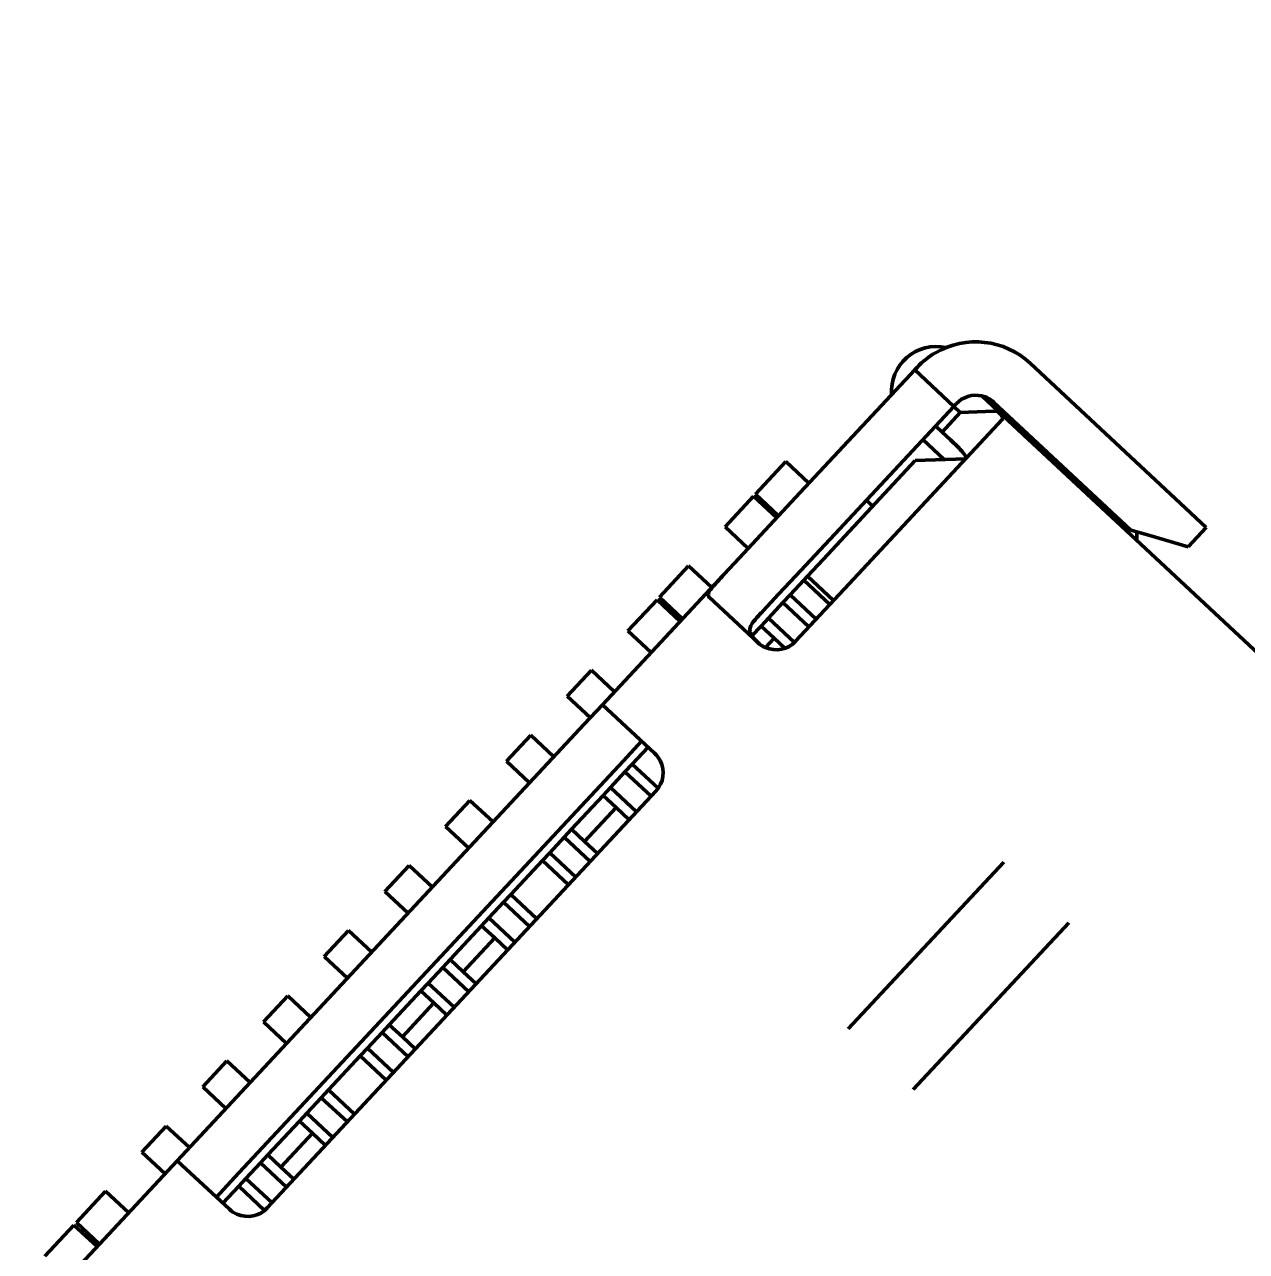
# Model space of a CAD drawing. Header units: millimetres. Extents: x 71 to 428, y 120 to 295.
# Drawn here: x 373.8 to 380.66, y 184.2 to 191.09 of the extents above; entities that cross this region are included whole.
import ezdxf

# ---------------------------------------------------------------- set-up
doc = ezdxf.new("R2010")
doc.units = ezdxf.units.MM
doc.header["$LTSCALE"] = 0.75
doc.layers.add('Dim', color=3, linetype='Continuous', lineweight=25)
doc.layers.add('Visible', color=7, linetype='Continuous', lineweight=50)
doc.layers.add('尺寸标注', color=3, linetype='Continuous')
doc.styles.get("Standard").update_dxf_attribs({"font": 'arial.ttf'})
doc.dimstyles.new('Dim-ISO-25', dxfattribs={"dimtxt": 3.5, "dimasz": 3.5, "dimexe": 2.1, "dimexo": 2.1, "dimgap": 1.4, "dimtad": 1, "dimzin": 12, "dimdsep": 46, "dimtxsty": 'Standard', "dimcen": 0, "dimazin": 3, "dimtp": 0.1, "dimtm": 0.1, "dimtfac": 0.714286, "dimtmove": 0, "dimatfit": 3, "dimfxl": 1, "dimtzin": 12, "dimarcsym": 0})

# ---------------------------------------------------------------- blocks, each defined once
blk = doc.blocks.new('*D123')
at = {"color": 0, "linetype": 'ByBlock', "lineweight": -2}
for p, q in [((387.8972, 188.3031), (387.8972, 127.4011)), ((354.8964, 148.7044), (354.8964, 127.4011)), ((387.8972, 129.5011), (354.8964, 129.5011))]:
    blk.add_line(p, q, dxfattribs=at)
at = {"color": 0, "linetype": 'ByBlock'}
for points in [[(354.8964, 129.5011), (358.3964, 130.0844), (358.3964, 128.9177)], [(387.8972, 129.5011), (384.3972, 130.0844), (384.3972, 128.9177)]]:
    blk.add_solid(points, dxfattribs=at)
at = {"layer": 'Defpoints', "color": 0, "linetype": 'ByBlock'}
for p in [(387.8972, 190.4031), (354.8964, 150.8044)]:
    blk.add_point(p, dxfattribs=at)
at = {"color": 0, "linetype": 'ByBlock', "lineweight": -2, "insert": (371.3968, 132.6893), "char_height": 3.5, "attachment_point": 5}
blk.add_mtext('\\A0;33', dxfattribs=at)
blk = doc.blocks.new('*D103')
at = {"color": 0, "linetype": 'ByBlock', "lineweight": -2}
for p, q in [((407.8024, 204.496), (427.3861, 204.496)), ((425.2861, 178.9318), (425.2861, 204.496)), ((375.0004, 178.9318), (427.3861, 178.9318))]:
    blk.add_line(p, q, dxfattribs=at)
at = {"color": 0, "linetype": 'ByBlock'}
for points in [[(425.2861, 204.496), (425.8694, 200.996), (424.7027, 200.996)], [(425.2861, 178.9318), (425.8694, 182.4318), (424.7027, 182.4318)]]:
    blk.add_solid(points, dxfattribs=at)
at = {"layer": 'Defpoints', "color": 0, "linetype": 'ByBlock'}
for p in [(405.7024, 204.496), (372.9004, 178.9318)]:
    blk.add_point(p, dxfattribs=at)
at = {"color": 0, "linetype": 'ByBlock', "lineweight": -2, "insert": (422.0991, 191.7139), "char_height": 3.5, "attachment_point": 5, "rotation": 90}
blk.add_mtext('\\A0;25.56', dxfattribs=at)
blk = doc.blocks.new('*D122')
at = {"color": 0, "linetype": 'ByBlock', "lineweight": -2}
for p, q in [((391.3964, 202.3983), (391.3964, 119.8711)), ((354.8964, 148.7044), (354.8964, 119.8711)), ((391.3964, 121.9711), (354.8964, 121.9711))]:
    blk.add_line(p, q, dxfattribs=at)
at = {"color": 0, "linetype": 'ByBlock'}
for points in [[(354.8964, 121.9711), (358.3964, 122.5544), (358.3964, 121.3878)], [(391.3964, 121.9711), (387.8964, 122.5544), (387.8964, 121.3878)]]:
    blk.add_solid(points, dxfattribs=at)
at = {"layer": 'Defpoints', "color": 0, "linetype": 'ByBlock'}
for p in [(391.3964, 204.4983), (354.8964, 150.8044)]:
    blk.add_point(p, dxfattribs=at)
at = {"color": 0, "linetype": 'ByBlock', "lineweight": -2, "insert": (373.1464, 125.1593), "char_height": 3.5, "attachment_point": 5}
blk.add_mtext('\\A0;36.5', dxfattribs=at)

msp = doc.modelspace()

# ---------------------------------------------------------------- linework, layer by layer
at = {"layer": 'Visible'}
for p, q in [((378.7927, 189.147), (378.8064, 189.1616)), ((379.4424, 189.1838), (380.2834, 188.3995)), ((378.7927, 189.147), (378.1242, 188.4301)), ((379.0122, 188.9424), (378.7927, 189.147)), ((379.0258, 188.957), (379.0122, 188.9424)), ((379.1694, 189.0008), (379.2607, 188.9157)), ((380.0057, 188.2483), (379.2378, 188.9644)), ((378.3436, 188.2255), (379.0122, 188.9424)), ((379.0487, 188.9083), (378.9464, 188.7986)), ((379.0487, 188.9083), (379.0122, 188.9424)), ((379.1901, 188.9132), (379.0487, 188.9083)), ((379.1901, 188.9132), (379.2583, 188.9156)), ((379.2607, 188.9157), (379.2583, 188.9156)), ((384.4021, 184.1212), (379.2607, 188.9157)), ((378.4243, 187.9455), (379.2866, 188.8701)), ((378.9099, 188.8327), (378.9464, 188.7986)), ((378.8383, 188.7559), (378.959, 188.6434)), ((378.993, 188.7551), (378.9464, 188.7986)), ((378.0691, 188.6322), (377.8986, 188.4494)), ((378.1994, 188.5107), (378.0691, 188.6322)), ((378.2781, 188.0819), (378.7964, 188.6377)), ((379.079, 188.6476), (378.7964, 188.6377)), ((377.8884, 188.4384), (377.7281, 188.2665)), ((378.0187, 188.3169), (377.8884, 188.4384)), ((378.0289, 188.3279), (377.8986, 188.4494)), ((378.1242, 188.4301), (377.9054, 188.1954)), ((378.5211, 188.4158), (378.5577, 188.3817)), ((380.4297, 188.2631), (380.2834, 188.3995)), ((379.897, 188.3224), (379.9106, 188.337)), ((377.8584, 188.145), (377.7281, 188.2665)), ((380.3274, 188.1534), (380.4297, 188.2631)), ((377.8096, 188.0927), (377.9054, 188.1954)), ((378.1248, 187.9908), (378.3436, 188.2255)), ((380.0057, 188.2483), (380.113, 188.2167)), ((380.3274, 188.1534), (380.113, 188.2167)), ((377.8096, 188.0927), (377.722, 187.9988)), ((378.2781, 188.0819), (378.1911, 187.9886)), ((377.04, 187.2674), (377.722, 187.9988)), ((377.5235, 188.0471), (377.3598, 187.8716)), ((377.6538, 187.9256), (377.5235, 188.0471)), ((378.1248, 187.9908), (378.029, 187.8881)), ((378.1911, 187.9886), (378.1706, 187.9667)), ((378.3374, 187.8522), (378.1911, 187.9886)), ((378.1706, 187.9667), (378.0939, 187.8844)), ((378.4243, 187.9455), (378.1243, 187.6237)), ((378.1706, 187.9667), (378.3169, 187.8303)), ((377.1825, 187.6815), (377.3462, 187.857)), ((377.3462, 187.857), (377.4765, 187.7355)), ((377.3598, 187.8716), (377.4901, 187.7501)), ((377.6385, 187.8715), (377.9122, 187.6163)), ((377.9414, 187.7942), (378.029, 187.8881)), ((378.0939, 187.8844), (378.053, 187.8405)), ((378.0939, 187.8844), (378.2402, 187.748)), ((378.053, 187.8405), (377.9712, 187.7527)), ((378.1993, 187.7041), (378.053, 187.8405)), ((377.9302, 187.7089), (377.8791, 187.654)), ((377.9302, 187.7089), (377.9712, 187.7527)), ((378.0034, 187.6407), (377.9302, 187.7089)), ((377.9712, 187.7527), (378.1172, 187.6166)), ((377.3128, 187.56), (377.1825, 187.6815)), ((377.9547, 187.5884), (378.0034, 187.6407)), ((378.0034, 187.6407), (378.0638, 187.5843)), ((376.9779, 187.4621), (376.8415, 187.3158)), ((377.1082, 187.3405), (376.9779, 187.4621)), ((376.8415, 187.3158), (376.9718, 187.1943)), ((376.9377, 187.1577), (377.04, 187.2674)), ((377.3326, 186.9946), (377.04, 187.2674)), ((374.7553, 184.8174), (376.9377, 187.1577)), ((376.5005, 186.9501), (376.6369, 187.0964)), ((376.6369, 187.0964), (376.7672, 186.9749)), ((377.2594, 187.0628), (377.1571, 186.9531)), ((377.296, 187.0287), (377.2073, 186.9336)), ((377.1571, 186.9531), (374.9747, 184.6128)), ((376.6308, 186.8286), (376.5005, 186.9501)), ((377.1664, 186.8898), (377.0846, 186.802)), ((377.2073, 186.9336), (377.1664, 186.8898)), ((377.3127, 186.7534), (377.1664, 186.8898)), ((377.3526, 186.7982), (377.2073, 186.9336)), ((377.34, 186.7826), (375.1576, 184.4423)), ((377.0436, 186.7581), (376.8663, 186.568)), ((377.0436, 186.7581), (377.0846, 186.802)), ((377.1168, 186.6899), (377.0436, 186.7581)), ((377.0846, 186.802), (377.2308, 186.6656)), ((376.2959, 186.7307), (376.1595, 186.5844)), ((376.4262, 186.6092), (376.2959, 186.7307)), ((376.9395, 186.4998), (377.1168, 186.6899)), ((377.1168, 186.6899), (377.1899, 186.6217)), ((376.1595, 186.5844), (376.2898, 186.4629)), ((376.8254, 186.5241), (376.8663, 186.568)), ((376.8663, 186.568), (376.9395, 186.4998)), ((376.8254, 186.5241), (376.7436, 186.4363)), ((376.9717, 186.3877), (376.8254, 186.5241)), ((376.9395, 186.4998), (377.0126, 186.4316)), ((376.7436, 186.4363), (376.7026, 186.3924)), ((376.8898, 186.2999), (376.7436, 186.4363)), ((375.9549, 186.365), (375.8185, 186.2188)), ((375.9549, 186.365), (376.0852, 186.2435)), ((376.7026, 186.3924), (376.5253, 186.2023)), ((376.8489, 186.256), (376.7026, 186.3924)), ((378.4194, 185.4475), (379.2927, 186.384)), ((375.9488, 186.0972), (375.8185, 186.2188)), ((376.5253, 186.2023), (376.4844, 186.1584)), ((376.6716, 186.0659), (376.5253, 186.2023)), ((376.4844, 186.1584), (376.4026, 186.0706)), ((376.6307, 186.022), (376.4844, 186.1584)), ((376.3616, 186.0268), (376.4026, 186.0706)), ((376.4026, 186.0706), (376.5488, 185.9342)), ((375.4775, 185.8531), (375.6139, 185.9994)), ((375.6139, 185.9994), (375.7442, 185.8778)), ((376.3616, 186.0268), (376.1843, 185.8366)), ((376.4348, 185.9586), (376.3616, 186.0268)), ((379.6584, 186.043), (378.7851, 185.1065)), ((376.2575, 185.7684), (376.4348, 185.9586)), ((376.4348, 185.9586), (376.5079, 185.8904)), ((375.6078, 185.7316), (375.4775, 185.8531)), ((376.1434, 185.7927), (376.0616, 185.705)), ((376.1434, 185.7927), (376.1843, 185.8366)), ((376.2897, 185.6563), (376.1434, 185.7927)), ((376.1843, 185.8366), (376.2575, 185.7684)), ((376.2575, 185.7684), (376.3306, 185.7002)), ((376.0206, 185.6611), (375.8433, 185.4709)), ((376.0206, 185.6611), (376.0616, 185.705)), ((376.0938, 185.5929), (376.0206, 185.6611)), ((376.0616, 185.705), (376.2078, 185.5686)), ((375.2729, 185.6337), (375.1365, 185.4874)), ((375.4032, 185.5122), (375.2729, 185.6337)), ((375.9165, 185.4027), (376.0938, 185.5929)), ((376.0938, 185.5929), (376.1669, 185.5247)), ((375.1365, 185.4874), (375.2668, 185.3659)), ((375.8024, 185.427), (375.8433, 185.4709)), ((375.8433, 185.4709), (375.9165, 185.4027)), ((375.8024, 185.427), (375.7206, 185.3393)), ((375.9487, 185.2906), (375.8024, 185.427)), ((375.9165, 185.4027), (375.9896, 185.3345)), ((375.6796, 185.2954), (375.5023, 185.1053)), ((375.7206, 185.3393), (375.6796, 185.2954)), ((375.8259, 185.159), (375.6796, 185.2954)), ((375.8668, 185.2029), (375.7206, 185.3393)), ((374.7955, 185.1217), (374.9319, 185.268)), ((374.9319, 185.268), (375.0622, 185.1465)), ((374.9258, 185.0002), (374.7955, 185.1217)), ((375.5023, 185.1053), (375.4614, 185.0614)), ((375.6486, 184.9689), (375.5023, 185.1053)), ((375.4614, 185.0614), (375.3796, 184.9736)), ((375.6077, 184.925), (375.4614, 185.0614)), ((375.3386, 184.9297), (375.3796, 184.9736)), ((375.3796, 184.9736), (375.5258, 184.8372)), ((374.5909, 184.9023), (374.4545, 184.7561)), ((374.7212, 184.7808), (374.5909, 184.9023)), ((375.3386, 184.9297), (375.1613, 184.7396)), ((375.4118, 184.8615), (375.3386, 184.9297)), ((374.653, 184.7077), (374.7553, 184.8174)), ((375.2345, 184.6714), (375.4118, 184.8615)), ((375.4118, 184.8615), (375.4849, 184.7933)), ((374.4545, 184.7561), (374.5848, 184.6345)), ((373.971, 183.9763), (374.653, 184.7077)), ((374.653, 184.7077), (374.9456, 184.4349)), ((375.1204, 184.6957), (375.0386, 184.6079)), ((375.1204, 184.6957), (375.1613, 184.7396)), ((375.2667, 184.5593), (375.1204, 184.6957)), ((375.1613, 184.7396), (375.2345, 184.6714)), ((374.9747, 184.6128), (374.8724, 184.5031)), ((375.0386, 184.6079), (374.9976, 184.564)), ((375.1848, 184.4715), (375.0386, 184.6079)), ((375.2345, 184.6714), (375.3076, 184.6032)), ((374.2499, 184.5366), (374.0862, 184.3611)), ((374.2499, 184.5366), (374.3802, 184.4151)), ((374.9976, 184.564), (374.909, 184.469)), ((375.1429, 184.4286), (374.9976, 184.564)), ((373.9089, 184.171), (374.0726, 184.3465)), ((374.2029, 184.225), (374.0726, 184.3465)), ((374.2165, 184.2396), (374.0862, 184.3611))]:
    msp.add_line(p, q, dxfattribs=at)
at = {"layer": 'Visible', "extrusion": (0, 0, -1)}
msp.add_circle((-354.8964, 204.496), 47.93, dxfattribs=at)
for centre, radius, start, end in [((-379.1355, 188.8547), 0.45, 59.79145, 133), ((-379.1355, 188.8547), 0.15, 103.07357, 133), ((-379.515, 188.8836), 0.15, 283.07357, 313), ((-378.0145, 187.726), 0.15, 223, 293.52878), ((-377.2303, 186.8849), 0.15, 152.47122, 223), ((-375.0479, 184.5446), 0.15, 223, 293.52878)]:
    msp.add_arc(centre, radius, start, end, dxfattribs=at)
at = {"layer": 'Visible'}
for centre, radius, start, end in [((378.9125, 189.0286), 0.25, 77.18728, 184.68032), ((379.1355, 188.8547), 0.45, 120.20846, 137.00011), ((379.1355, 188.8547), 0.15, 76.92642, 137.00002), ((379.7901, 188.2102), 0.25, 355.30461, 6.54383), ((378.0121, 187.7209), 0.1444, 226.36077, 246.58002)]:
    msp.add_arc(centre, radius, start, end, dxfattribs=at)
for points, knots in [([(379.2583, 188.9156), (379.2686, 188.9048), (379.2771, 188.8951), (379.2879, 188.8788), (379.2893, 188.873), (379.2866, 188.8701)], [0.0768271, 0.0768271, 0.0768271, 0.0768271, 0.0834083, 0.0834083, 0.09098105, 0.09098105, 0.09098105, 0.09098105]), ([(379.0786, 188.6471), (379.0821, 188.6509), (379.0816, 188.6575), (379.071, 188.676), (379.061, 188.6879), (379.0404, 188.7095), (379.0304, 188.7194), (379.0193, 188.7301)], [0.09201845, 0.09201845, 0.09201845, 0.09201845, 0.09961936, 0.09961936, 0.10722027, 0.10722027, 0.11228767, 0.11228767, 0.11228767, 0.11228767]), ([(377.6385, 187.8715), (377.6338, 187.8759), (377.6322, 187.8823), (377.6367, 187.8988), (377.6429, 187.9089), (377.6594, 187.9303), (377.6705, 187.943), (377.6954, 187.9703), (377.7092, 187.985), (377.722, 187.9988)], [0.07168019, 0.07168019, 0.07168019, 0.07168019, 0.07747011, 0.07747011, 0.08326003, 0.08326003, 0.08891455, 0.08891455, 0.09456908, 0.09456908, 0.09456908, 0.09456908]), ([(377.9414, 187.7942), (377.926, 187.7777), (377.9097, 187.7606), (377.8829, 187.7285), (377.8726, 187.7133), (377.8674, 187.6926), (377.867, 187.6858), (377.8694, 187.6722), (377.8722, 187.6655), (377.8826, 187.6474), (377.8938, 187.6349), (377.9087, 187.62), (377.9106, 187.6182), (377.9124, 187.6164)], [0, 0, 0, 0, 0.00676335, 0.00676335, 0.0135267, 0.0135267, 0.01650169, 0.01650169, 0.01947668, 0.01947668, 0.02516727, 0.02516727, 0.02594542, 0.02594542, 0.02594542, 0.02594542])]:
    msp.add_open_spline(points, degree=3, knots=knots, dxfattribs=at)
for points in [[(378.993, 188.7551), (379.0009, 188.7478), (379.0098, 188.7393), (379.0193, 188.7301)], [(377.9547, 187.5884), (377.9388, 187.5954), (377.9242, 187.6051), (377.9122, 187.6163)], [(377.3326, 186.9946), (377.3445, 186.9835), (377.3552, 186.9696), (377.3633, 186.9542)], [(374.988, 184.407), (374.9721, 184.414), (374.9575, 184.4238), (374.9456, 184.4349)]]:
    msp.add_open_spline(points, degree=3, dxfattribs=at)

# ---------------------------------------------------------------- dimensions: what is measured, and where the dimension line sits
at = {"layer": 'Dim'}
dim = msp.add_linear_dim(base=(354.8964, 121.9711), p1=(391.3964, 204.4983), p2=(354.8964, 150.8044), dimstyle='Dim-ISO-25', dxfattribs=at)
dim.commit()
dim.dimension.update_dxf_attribs({"geometry": '*D122', "text_midpoint": (373.1464, 125.1593)})
at = {"layer": '尺寸标注'}
dim = msp.add_linear_dim(base=(425.2861, 204.496), p1=(372.9004, 178.9318), p2=(405.7024, 204.496), angle=90, dimstyle='Dim-ISO-25', dxfattribs=at)
dim.commit()
dim.dimension.update_dxf_attribs({"geometry": '*D103', "text_midpoint": (422.0991, 191.7139)})
dim = msp.add_linear_dim(base=(354.8964, 129.5011), p1=(387.8972, 190.4031), p2=(354.8964, 150.8044), dimstyle='Dim-ISO-25', dxfattribs=at)
dim.commit()
dim.dimension.update_dxf_attribs({"geometry": '*D123', "text_midpoint": (371.3968, 132.6893)})

doc.saveas('drawing.dxf')
